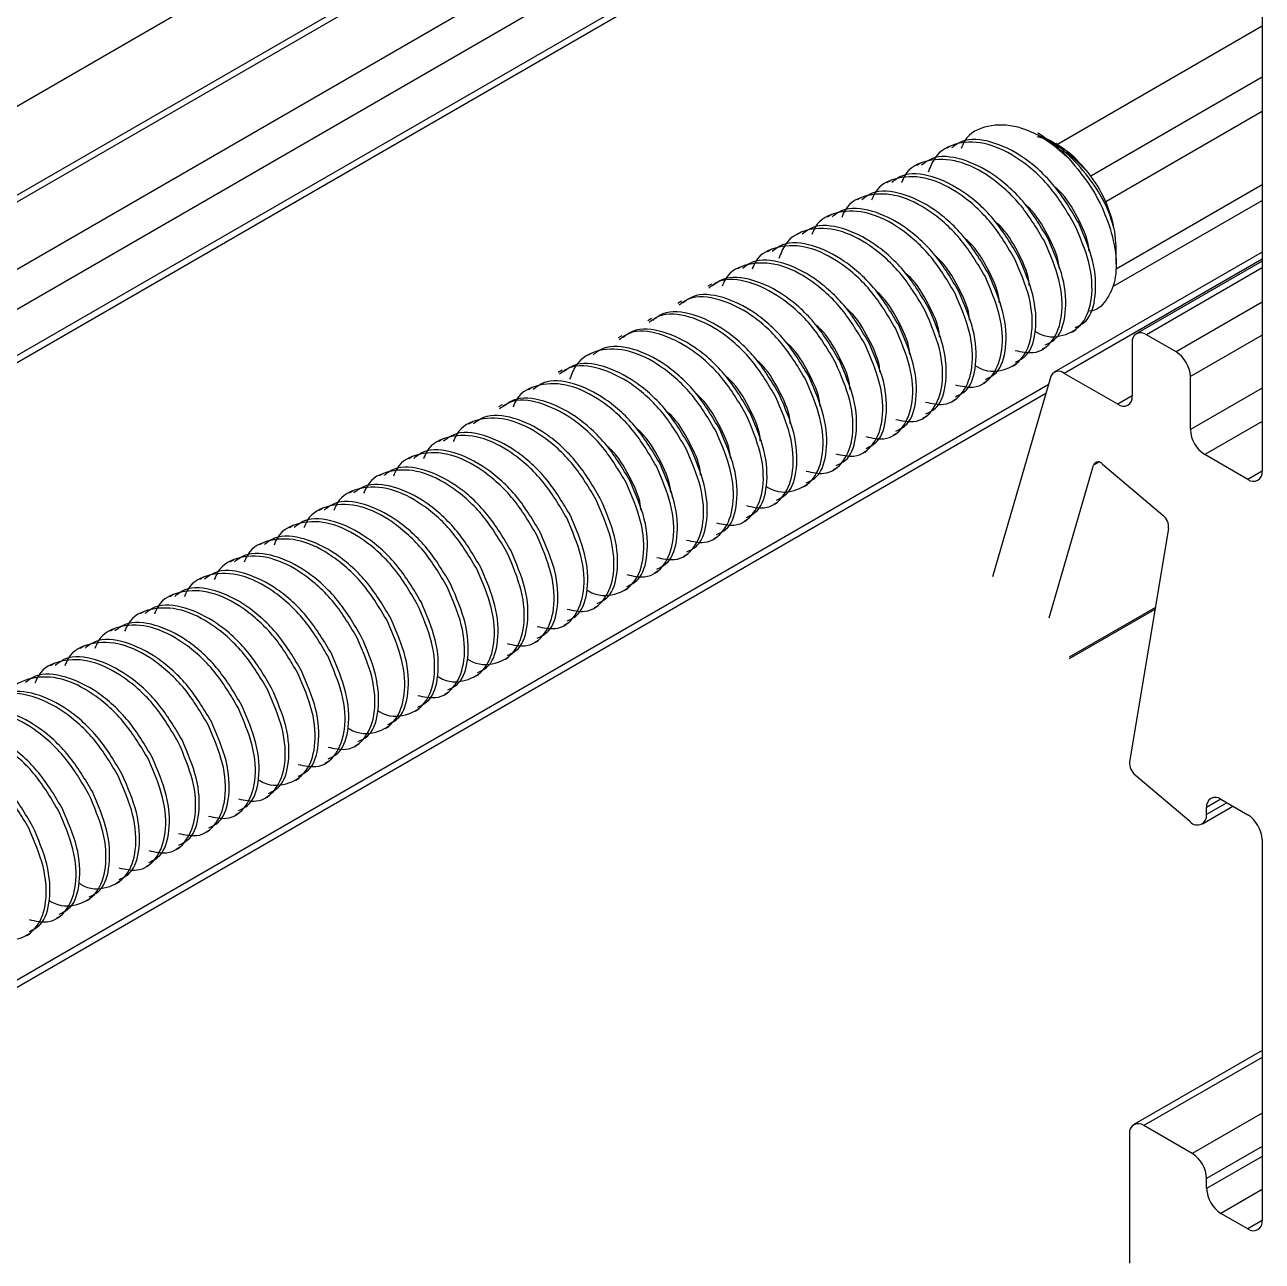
# Model space of a CAD drawing. Extents: x 0 to 9.6, y -11.7 to 0.2.
# Drawn here: x 5.252 to 6.167, y -8.445 to -7.531 of the extents above; entities that cross this region are included whole.
import ezdxf

# ---------------------------------------------------------------- set-up
doc = ezdxf.new("R2010")
doc.units = 0
doc.header["$LTSCALE"] = 0.5
doc.header["$MEASUREMENT"] = 0
doc.layers.add('Hardware', color=242, linetype='CONTINUOUS')
doc.layers.add('Housing', color=150, linetype='CONTINUOUS')

msp = doc.modelspace()

# ---------------------------------------------------------------- linework, layer by layer
at = {"layer": 'Hardware', "linetype": 'Continuous', "lineweight": 25, "transparency": 16777216}
for p, q in [((5.17694, -7.63064), (5.67332, -7.34408)), ((6.00645, -7.61496), (6.00089, -7.61343)), ((6.00443, -7.61269), (6.00105, -7.61074)), ((5.93649, -7.62028), (5.93373, -7.62187)), ((6.0154, -7.61903), (6.01441, -7.61845)), ((5.91439, -7.63303), (5.91163, -7.63463)), ((5.8923, -7.64579), (5.88953, -7.64739)), ((5.8702, -7.65855), (5.86744, -7.66014)), ((5.8481, -7.6713), (5.84534, -7.6729)), ((5.826, -7.68406), (5.82324, -7.68565)), ((6.05903, -7.6946), (6.05804, -7.68336)), ((5.80391, -7.69682), (5.80115, -7.69841)), ((6.05903, -7.70773), (6.05903, -7.6946)), ((5.78181, -7.70957), (5.77905, -7.71117)), ((5.75971, -7.72233), (5.75695, -7.72392)), ((5.73762, -7.73509), (5.73485, -7.73668)), ((5.71552, -7.74784), (5.71276, -7.74944)), ((5.69342, -7.7606), (5.69066, -7.76219)), ((6.02677, -7.75753), (6.02953, -7.75593)), ((6.00467, -7.77028), (6.00743, -7.76869)), ((5.67132, -7.77335), (5.66856, -7.77495)), ((5.64923, -7.78611), (5.64647, -7.78771)), ((5.98258, -7.78304), (5.98534, -7.78144)), ((5.96048, -7.7958), (5.96324, -7.7942)), ((5.62713, -7.79887), (5.62437, -7.80046)), ((5.60503, -7.81162), (5.60227, -7.81322)), ((5.93838, -7.80855), (5.94114, -7.80696)), ((5.58294, -7.82438), (5.58017, -7.82597)), ((5.91628, -7.82131), (5.91905, -7.81971)), ((5.89419, -7.83407), (5.89695, -7.83247)), ((5.56084, -7.83714), (5.55808, -7.83873)), ((5.53874, -7.84989), (5.53598, -7.85149)), ((5.87209, -7.84682), (5.87485, -7.84523)), ((5.84999, -7.85958), (5.85276, -7.85798)), ((5.51665, -7.86265), (5.51388, -7.86424)), ((5.8279, -7.87233), (5.83066, -7.87074)), ((5.49455, -7.87541), (5.49179, -7.877)), ((5.47245, -7.88816), (5.46969, -7.88976)), ((5.8058, -7.88509), (5.80856, -7.8835)), ((5.7837, -7.89785), (5.78646, -7.89625)), ((5.45035, -7.90092), (5.44759, -7.90251)), ((5.42826, -7.91367), (5.42549, -7.91527)), ((5.7616, -7.9106), (5.76437, -7.90901)), ((5.73951, -7.92336), (5.74227, -7.92177)), ((5.40616, -7.92643), (5.4034, -7.92803)), ((5.71741, -7.93612), (5.72017, -7.93452)), ((5.38406, -7.93919), (5.3813, -7.94078)), ((5.36197, -7.95194), (5.3592, -7.95354)), ((5.69531, -7.94887), (5.69808, -7.94728)), ((5.67322, -7.96163), (5.67598, -7.96003)), ((5.33987, -7.9647), (5.33711, -7.96629)), ((5.31777, -7.97746), (5.31501, -7.97905)), ((5.65112, -7.97439), (5.65388, -7.97279)), ((5.62902, -7.98714), (5.63178, -7.98555)), ((5.29567, -7.99021), (5.29291, -7.99181)), ((5.60693, -7.9999), (5.60969, -7.9983)), ((5.27358, -8.00297), (5.27082, -8.00456)), ((5.58483, -8.01265), (5.58759, -8.01106)), ((5.56273, -8.02541), (5.56549, -8.02382)), ((5.54063, -8.03817), (5.5434, -8.03657)), ((5.51854, -8.05092), (5.5213, -8.04933)), ((5.49644, -8.06368), (5.4992, -8.06209)), ((5.47434, -8.07644), (5.4771, -8.07484)), ((5.45225, -8.08919), (5.45501, -8.0876)), ((5.43015, -8.10195), (5.43291, -8.10035)), ((5.40805, -8.11471), (5.41081, -8.11311)), ((5.38595, -8.12746), (5.38872, -8.12587)), ((5.36386, -8.14022), (5.36662, -8.13862)), ((5.34176, -8.15297), (5.34452, -8.15138)), ((5.31966, -8.16573), (5.32243, -8.16414)), ((5.29757, -8.17849), (5.30033, -8.17689)), ((5.27547, -8.19124), (5.27823, -8.18965)), ((5.25337, -8.204), (5.25613, -8.20241))]:
    msp.add_line(p, q, dxfattribs=at)
at = {"layer": 'Hardware', "linetype": 'Continuous', "lineweight": 25, "transparency": 16777216, "flags": 128}
msp.add_lwpolyline([(6.03861, -7.64014), (6.02144, -7.623), (6.0154, -7.61903)], dxfattribs=at)
at = {"layer": 'Hardware', "linetype": 'Continuous', "lineweight": 25, "transparency": 16777216}
for centre, radius, start, end in [((5.95005, -7.69672), 0.09997, 42.00332, 59.32436), ((5.95919, -7.70183), 0.10056, 10.58815, 37.83921)]:
    msp.add_arc(centre, radius, start, end, dxfattribs=at)
for points, knots in [([(6.02434, -7.62983), (6.01958, -7.62561), (6.00738, -7.61477), (5.98582, -7.6044), (5.96366, -7.60417), (5.94891, -7.61112), (5.94516, -7.62023), (5.94436, -7.62218)], [0, 0, 0, 0, 0.16022, 0.411249, 0.670367, 0.929485, 1, 1, 1, 1]), ([(6.0311, -7.6767), (6.02564, -7.66751), (6.01457, -7.64888), (5.99096, -7.6276), (5.96688, -7.61599), (5.94755, -7.61392), (5.93969, -7.61984), (5.9373, -7.62164)], [0, 0, 0, 0, 0.223495, 0.452872, 0.673155, 0.900538, 1, 1, 1, 1]), ([(6.05804, -7.68336), (6.05657, -7.67802), (6.05363, -7.66736), (6.04335, -7.6488), (6.02878, -7.63117), (6.01467, -7.61828), (6.00613, -7.61414), (6.00417, -7.61319)], [0, 0, 0, 0, 0.213265, 0.426, 0.668379, 0.92368, 1, 1, 1, 1]), ([(6.02834, -7.6783), (6.02287, -7.66909), (6.01178, -7.65045), (5.98828, -7.62932), (5.96382, -7.61713), (5.94142, -7.61679), (5.92569, -7.62501), (5.92146, -7.636), (5.92005, -7.63968)], [0, 0, 0, 0, 0.179913, 0.364561, 0.54189, 0.724932, 0.907975, 1, 1, 1, 1]), ([(6.03861, -7.64014), (6.03404, -7.63482), (6.02638, -7.62591), (6.01765, -7.62092), (6.01413, -7.61891)], [0, 0, 0, 0, 0.596898, 1, 1, 1, 1]), ([(6.00624, -7.69105), (6.00077, -7.68185), (5.98968, -7.6632), (5.9662, -7.64209), (5.94169, -7.62984), (5.91946, -7.6297), (5.90477, -7.63658), (5.90104, -7.6456), (5.90027, -7.64746)], [0, 0, 0, 0, 0.188232, 0.381419, 0.566947, 0.758453, 0.94996, 1, 1, 1, 1]), ([(6.00901, -7.68946), (6.00354, -7.68027), (5.99247, -7.66164), (5.96887, -7.64036), (5.94479, -7.62874), (5.92545, -7.62667), (5.91759, -7.63259), (5.9152, -7.63439)], [0, 0, 0, 0, 0.223495, 0.452871, 0.673155, 0.900537, 1, 1, 1, 1]), ([(6.01896, -7.62371), (6.01975, -7.62406), (6.02665, -7.62715), (6.03299, -7.63404), (6.03861, -7.64014)], [0, 0, 0, 0, 0.113986, 1, 1, 1, 1]), ([(6.02434, -7.62983), (6.02998, -7.63658), (6.04146, -7.65035), (6.0534, -7.67513), (6.05951, -7.69927), (6.0591, -7.72039), (6.05205, -7.73506), (6.04467, -7.74241), (6.03941, -7.74233), (6.03936, -7.74233)], [0, 0, 0, 0, 0.1654669, 0.3370474, 0.5062527, 0.6709022, 0.8355712, 0.9983218, 1, 1, 1, 1]), ([(5.98691, -7.70221), (5.98144, -7.69302), (5.97037, -7.6744), (5.94677, -7.65311), (5.92269, -7.6415), (5.90335, -7.63943), (5.8955, -7.64535), (5.89311, -7.64715)], [0, 0, 0, 0, 0.223495, 0.452872, 0.673155, 0.900538, 1, 1, 1, 1]), ([(5.98415, -7.70381), (5.97867, -7.69461), (5.96759, -7.67596), (5.9441, -7.65484), (5.91959, -7.6426), (5.89736, -7.64246), (5.88267, -7.64934), (5.87894, -7.65835), (5.87817, -7.66022)], [0, 0, 0, 0, 0.188232, 0.381419, 0.566947, 0.758453, 0.94996, 1, 1, 1, 1]), ([(6.03896, -7.6979), (6.03887, -7.69663), (6.03836, -7.68914), (6.03077, -7.67298), (6.02167, -7.65734), (6.01483, -7.65146), (6.0138, -7.65057)], [0, 0, 0, 0, 0.085019, 0.505219, 0.925416, 1, 1, 1, 1]), ([(5.96205, -7.71657), (5.95658, -7.70736), (5.94549, -7.68871), (5.922, -7.6676), (5.8975, -7.65535), (5.87526, -7.65522), (5.86058, -7.66209), (5.85685, -7.67111), (5.85607, -7.67298)], [0, 0, 0, 0, 0.188232, 0.381419, 0.566947, 0.758453, 0.94996, 1, 1, 1, 1]), ([(5.96481, -7.71497), (5.95935, -7.70578), (5.94827, -7.68715), (5.92467, -7.66587), (5.90059, -7.65425), (5.88125, -7.65219), (5.8734, -7.65811), (5.87101, -7.65991)], [0, 0, 0, 0, 0.223495, 0.452872, 0.673155, 0.900538, 1, 1, 1, 1]), ([(5.93995, -7.72932), (5.93448, -7.72012), (5.92339, -7.70147), (5.8999, -7.68036), (5.8754, -7.66811), (5.85317, -7.66797), (5.83848, -7.67485), (5.83475, -7.68387), (5.83398, -7.68573)], [0, 0, 0, 0, 0.188232, 0.381419, 0.566947, 0.758453, 0.94996, 1, 1, 1, 1]), ([(5.94272, -7.72773), (5.93725, -7.71853), (5.92618, -7.69991), (5.90257, -7.67862), (5.8785, -7.66701), (5.85916, -7.66494), (5.8513, -7.67086), (5.84891, -7.67266)], [0, 0, 0, 0, 0.223495, 0.452871, 0.673155, 0.900537, 1, 1, 1, 1]), ([(6.01686, -7.71065), (6.01677, -7.70939), (6.01626, -7.70189), (6.00867, -7.68574), (5.99957, -7.6701), (5.99274, -7.66421), (5.9917, -7.66333)], [0, 0, 0, 0, 0.0850186, 0.5052193, 0.9254167, 1, 1, 1, 1]), ([(5.92062, -7.74048), (5.91515, -7.73129), (5.90408, -7.71266), (5.88048, -7.69138), (5.8564, -7.67977), (5.83706, -7.6777), (5.82921, -7.68362), (5.82682, -7.68542)], [0, 0, 0, 0, 0.223495, 0.452872, 0.673155, 0.900538, 1, 1, 1, 1]), ([(5.99476, -7.72341), (5.99467, -7.72215), (5.99416, -7.71465), (5.98657, -7.69849), (5.97748, -7.68285), (5.97064, -7.67697), (5.96961, -7.67608)], [0, 0, 0, 0, 0.085019, 0.505219, 0.925416, 1, 1, 1, 1]), ([(5.99905, -7.75718), (5.99943, -7.75742), (6.00699, -7.76219), (6.02052, -7.76142), (6.03517, -7.753), (6.04222, -7.73334), (6.04064, -7.70715), (6.0324, -7.68783), (6.02834, -7.6783)], [0, 0, 0, 0, 0.010571, 0.210034, 0.409497, 0.602734, 0.803946, 1, 1, 1, 1]), ([(6.02872, -7.75457), (6.03162, -7.75316), (6.03951, -7.74931), (6.04479, -7.73147), (6.04344, -7.70562), (6.03518, -7.68626), (6.0311, -7.6767)], [0, 0, 0, 0, 0.1596846, 0.4346705, 0.7210048, 1, 1, 1, 1]), ([(5.91786, -7.74208), (5.91238, -7.73288), (5.9013, -7.71423), (5.8778, -7.6931), (5.85334, -7.68091), (5.83094, -7.68058), (5.81521, -7.68879), (5.81098, -7.69979), (5.80956, -7.70346)], [0, 0, 0, 0, 0.179913, 0.364562, 0.54189, 0.724933, 0.907975, 1, 1, 1, 1]), ([(5.89576, -7.75483), (5.89029, -7.74563), (5.8792, -7.72698), (5.85571, -7.70587), (5.83121, -7.69362), (5.80897, -7.69349), (5.79429, -7.70036), (5.79056, -7.70938), (5.78978, -7.71125)], [0, 0, 0, 0, 0.188232, 0.381419, 0.566947, 0.758453, 0.94996, 1, 1, 1, 1]), ([(5.89852, -7.75324), (5.89306, -7.74405), (5.88198, -7.72542), (5.85838, -7.70414), (5.8343, -7.69252), (5.81496, -7.69046), (5.80711, -7.69637), (5.80472, -7.69818)], [0, 0, 0, 0, 0.223495, 0.452872, 0.673155, 0.900538, 1, 1, 1, 1]), ([(5.97266, -7.73617), (5.97258, -7.7349), (5.97206, -7.7274), (5.96448, -7.71125), (5.95538, -7.69561), (5.94854, -7.68973), (5.94751, -7.68884)], [0, 0, 0, 0, 0.085019, 0.505219, 0.925416, 1, 1, 1, 1]), ([(5.98441, -7.77139), (5.98899, -7.77237), (6.00033, -7.77479), (6.01299, -7.7653), (6.02014, -7.74622), (6.01853, -7.71987), (6.01031, -7.70058), (6.00624, -7.69105)], [0, 0, 0, 0, 0.145788, 0.361473, 0.570426, 0.788001, 1, 1, 1, 1]), ([(6.00662, -7.76733), (6.00952, -7.76592), (6.01742, -7.76207), (6.0227, -7.74423), (6.02135, -7.71837), (6.01308, -7.69901), (6.00901, -7.68946)], [0, 0, 0, 0, 0.1596843, 0.4346705, 0.7210048, 1, 1, 1, 1]), ([(5.87642, -7.766), (5.87096, -7.7568), (5.85989, -7.73818), (5.83628, -7.71689), (5.8122, -7.70528), (5.79287, -7.70321), (5.78501, -7.70913), (5.78262, -7.71093)], [0, 0, 0, 0, 0.223495, 0.452871, 0.673155, 0.900537, 1, 1, 1, 1]), ([(5.95057, -7.74892), (5.95048, -7.74766), (5.94997, -7.74016), (5.94238, -7.72401), (5.93328, -7.70836), (5.92644, -7.70248), (5.92541, -7.7016)], [0, 0, 0, 0, 0.0850186, 0.5052193, 0.9254167, 1, 1, 1, 1]), ([(5.95486, -7.78269), (5.95524, -7.78293), (5.9628, -7.78771), (5.97632, -7.78693), (5.99098, -7.77851), (5.99802, -7.75885), (5.99644, -7.73266), (5.98821, -7.71334), (5.98415, -7.70381)], [0, 0, 0, 0, 0.010571, 0.210034, 0.409497, 0.602734, 0.803946, 1, 1, 1, 1]), ([(5.98453, -7.78009), (5.98743, -7.77867), (5.99532, -7.77483), (6.0006, -7.75698), (5.99925, -7.73113), (5.99099, -7.71177), (5.98691, -7.70221)], [0, 0, 0, 0, 0.159684, 0.43467, 0.721005, 1, 1, 1, 1]), ([(5.87366, -7.76759), (5.86819, -7.75839), (5.8571, -7.73974), (5.83361, -7.71862), (5.80911, -7.70638), (5.78687, -7.70624), (5.77219, -7.71312), (5.76846, -7.72214), (5.76769, -7.724)], [0, 0, 0, 0, 0.188232, 0.381419, 0.566947, 0.758453, 0.94996, 1, 1, 1, 1]), ([(5.92847, -7.76168), (5.92838, -7.76042), (5.92787, -7.75292), (5.92028, -7.73676), (5.91119, -7.72112), (5.90435, -7.71524), (5.90332, -7.71435)], [0, 0, 0, 0, 0.085019, 0.505219, 0.925416, 1, 1, 1, 1]), ([(5.96243, -7.79284), (5.96533, -7.79143), (5.97322, -7.78758), (5.9785, -7.76974), (5.97715, -7.74389), (5.96889, -7.72453), (5.96481, -7.71497)], [0, 0, 0, 0, 0.1596846, 0.4346705, 0.7210048, 1, 1, 1, 1]), ([(5.85156, -7.78035), (5.8461, -7.77116), (5.83503, -7.75253), (5.81142, -7.73124), (5.78735, -7.71963), (5.76801, -7.71756), (5.76015, -7.72348), (5.75776, -7.72528)], [0, 0, 0, 0, 0.223495, 0.452872, 0.673155, 0.900538, 1, 1, 1, 1]), ([(5.85433, -7.77875), (5.84886, -7.76956), (5.83779, -7.75093), (5.81419, -7.72965), (5.79011, -7.71804), (5.77077, -7.71597), (5.76291, -7.72189), (5.76052, -7.72369)], [0, 0, 0, 0, 0.223495, 0.452872, 0.673155, 0.900538, 1, 1, 1, 1]), ([(5.94022, -7.7969), (5.94479, -7.79788), (5.95613, -7.8003), (5.96879, -7.79081), (5.97595, -7.77173), (5.97434, -7.74538), (5.96611, -7.72609), (5.96205, -7.71657)], [0, 0, 0, 0, 0.145788, 0.361473, 0.570426, 0.788001, 1, 1, 1, 1]), ([(5.82947, -7.7931), (5.824, -7.78391), (5.81293, -7.76528), (5.78933, -7.744), (5.76525, -7.73239), (5.74591, -7.73032), (5.73805, -7.73624), (5.73566, -7.73804)], [0, 0, 0, 0, 0.223495, 0.452872, 0.673155, 0.900538, 1, 1, 1, 1]), ([(5.83223, -7.79151), (5.82677, -7.78232), (5.81569, -7.76369), (5.79209, -7.74241), (5.76801, -7.73079), (5.74867, -7.72873), (5.74082, -7.73464), (5.73843, -7.73644)], [0, 0, 0, 0, 0.223495, 0.452872, 0.673155, 0.900538, 1, 1, 1, 1]), ([(5.90637, -7.77443), (5.90629, -7.77317), (5.90577, -7.76567), (5.89819, -7.74952), (5.88909, -7.73388), (5.88225, -7.728), (5.88122, -7.72711)], [0, 0, 0, 0, 0.085019, 0.505219, 0.925416, 1, 1, 1, 1]), ([(5.91812, -7.80966), (5.92269, -7.81063), (5.93403, -7.81305), (5.94669, -7.80357), (5.95385, -7.78449), (5.95224, -7.75814), (5.94401, -7.73884), (5.93995, -7.72932)], [0, 0, 0, 0, 0.145788, 0.361473, 0.570426, 0.788001, 1, 1, 1, 1]), ([(5.94033, -7.8056), (5.94323, -7.80419), (5.95112, -7.80034), (5.95641, -7.7825), (5.95506, -7.75664), (5.94679, -7.73728), (5.94272, -7.72773)], [0, 0, 0, 0, 0.1596843, 0.4346705, 0.7210048, 1, 1, 1, 1]), ([(5.81013, -7.80427), (5.80467, -7.79507), (5.7936, -7.77645), (5.76999, -7.75516), (5.74591, -7.74355), (5.72658, -7.74148), (5.71872, -7.7474), (5.71633, -7.7492)], [0, 0, 0, 0, 0.223495, 0.452871, 0.673155, 0.900537, 1, 1, 1, 1]), ([(5.88428, -7.78719), (5.88419, -7.78593), (5.88368, -7.77843), (5.87609, -7.76228), (5.86699, -7.74663), (5.86015, -7.74075), (5.85912, -7.73986)], [0, 0, 0, 0, 0.0850186, 0.5052193, 0.9254167, 1, 1, 1, 1]), ([(5.89602, -7.82241), (5.9006, -7.82339), (5.91194, -7.82581), (5.9246, -7.81632), (5.93176, -7.79724), (5.93014, -7.7709), (5.92192, -7.7516), (5.91786, -7.74208)], [0, 0, 0, 0, 0.145789, 0.361474, 0.570426, 0.788001, 1, 1, 1, 1]), ([(5.91824, -7.81836), (5.92114, -7.81694), (5.92903, -7.8131), (5.93431, -7.79525), (5.93296, -7.7694), (5.9247, -7.75004), (5.92062, -7.74048)], [0, 0, 0, 0, 0.159684, 0.43467, 0.721005, 1, 1, 1, 1]), ([(5.80737, -7.80586), (5.80191, -7.79667), (5.79083, -7.77804), (5.76723, -7.75676), (5.74315, -7.74514), (5.72381, -7.74308), (5.71596, -7.74899), (5.71357, -7.7508)], [0, 0, 0, 0, 0.223495, 0.452872, 0.673155, 0.900538, 1, 1, 1, 1]), ([(5.78527, -7.81862), (5.77981, -7.80942), (5.76874, -7.7908), (5.74513, -7.76951), (5.72105, -7.7579), (5.70172, -7.75583), (5.69386, -7.76175), (5.69147, -7.76355)], [0, 0, 0, 0, 0.223495, 0.452872, 0.673155, 0.900538, 1, 1, 1, 1]), ([(5.78804, -7.81702), (5.78257, -7.80783), (5.7715, -7.7892), (5.74789, -7.76792), (5.72382, -7.75631), (5.70448, -7.75424), (5.69662, -7.76016), (5.69423, -7.76196)], [0, 0, 0, 0, 0.223495, 0.452872, 0.673155, 0.900538, 1, 1, 1, 1]), ([(5.86218, -7.79995), (5.86209, -7.79869), (5.86158, -7.79119), (5.85399, -7.77503), (5.8449, -7.75939), (5.83806, -7.75351), (5.83702, -7.75262)], [0, 0, 0, 0, 0.085019, 0.505219, 0.925416, 1, 1, 1, 1]), ([(5.87393, -7.83517), (5.8785, -7.83615), (5.88984, -7.83857), (5.9025, -7.82908), (5.90966, -7.81), (5.90805, -7.78365), (5.89982, -7.76436), (5.89576, -7.75483)], [0, 0, 0, 0, 0.145788, 0.361473, 0.570426, 0.788001, 1, 1, 1, 1]), ([(5.89614, -7.83111), (5.89904, -7.8297), (5.90693, -7.82585), (5.91221, -7.80801), (5.91086, -7.78216), (5.9026, -7.7628), (5.89852, -7.75324)], [0, 0, 0, 0, 0.1596846, 0.4346705, 0.7210048, 1, 1, 1, 1]), ([(5.76318, -7.83137), (5.75771, -7.82217), (5.74662, -7.80352), (5.72312, -7.7824), (5.69866, -7.7702), (5.67626, -7.76987), (5.66053, -7.77809), (5.6563, -7.78908), (5.65488, -7.79276)], [0, 0, 0, 0, 0.179913, 0.364561, 0.54189, 0.724932, 0.907975, 1, 1, 1, 1]), ([(5.76594, -7.82978), (5.76047, -7.82059), (5.7494, -7.80196), (5.7258, -7.78068), (5.70172, -7.76906), (5.68238, -7.767), (5.67453, -7.77291), (5.67214, -7.77471)], [0, 0, 0, 0, 0.223495, 0.452872, 0.673155, 0.900538, 1, 1, 1, 1]), ([(5.84008, -7.8127), (5.84, -7.81144), (5.83948, -7.80394), (5.83189, -7.78779), (5.8228, -7.77215), (5.81596, -7.76626), (5.81493, -7.76538)], [0, 0, 0, 0, 0.085019, 0.505219, 0.925416, 1, 1, 1, 1]), ([(5.85183, -7.84793), (5.8564, -7.8489), (5.86774, -7.85132), (5.8804, -7.84183), (5.88756, -7.82276), (5.88595, -7.79641), (5.87772, -7.77711), (5.87366, -7.76759)], [0, 0, 0, 0, 0.145788, 0.361473, 0.570426, 0.788001, 1, 1, 1, 1]), ([(5.87404, -7.84387), (5.87694, -7.84245), (5.88483, -7.83861), (5.89011, -7.82077), (5.88876, -7.79491), (5.8805, -7.77555), (5.87642, -7.766)], [0, 0, 0, 0, 0.1596843, 0.4346705, 0.7210048, 1, 1, 1, 1]), ([(5.81798, -7.82546), (5.8179, -7.8242), (5.81738, -7.8167), (5.8098, -7.80055), (5.8007, -7.7849), (5.79386, -7.77902), (5.79283, -7.77813)], [0, 0, 0, 0, 0.0850186, 0.5052193, 0.9254167, 1, 1, 1, 1]), ([(5.85194, -7.85662), (5.85484, -7.85521), (5.86274, -7.85136), (5.86802, -7.83352), (5.86667, -7.80767), (5.8584, -7.78831), (5.85433, -7.77875)], [0, 0, 0, 0, 0.159684, 0.43467, 0.721005, 1, 1, 1, 1]), ([(5.74108, -7.84413), (5.73561, -7.83494), (5.72454, -7.81631), (5.70094, -7.79503), (5.67686, -7.78341), (5.65752, -7.78135), (5.64967, -7.78726), (5.64728, -7.78906)], [0, 0, 0, 0, 0.223495, 0.452872, 0.673155, 0.900538, 1, 1, 1, 1]), ([(5.74384, -7.84253), (5.73838, -7.83334), (5.7273, -7.81472), (5.7037, -7.79343), (5.67962, -7.78182), (5.66028, -7.77975), (5.65243, -7.78567), (5.65004, -7.78747)], [0, 0, 0, 0, 0.223495, 0.452871, 0.673155, 0.900537, 1, 1, 1, 1]), ([(5.82973, -7.86068), (5.83431, -7.86166), (5.84565, -7.86408), (5.85831, -7.85459), (5.86546, -7.83551), (5.86385, -7.80917), (5.85563, -7.78987), (5.85156, -7.78035)], [0, 0, 0, 0, 0.145789, 0.361473, 0.570426, 0.788001, 1, 1, 1, 1]), ([(5.71898, -7.85689), (5.71351, -7.84768), (5.70242, -7.82903), (5.67893, -7.80792), (5.65443, -7.79567), (5.63219, -7.79554), (5.61751, -7.80241), (5.61378, -7.81143), (5.61301, -7.8133)], [0, 0, 0, 0, 0.1882323, 0.3814187, 0.566947, 0.7584535, 0.94996, 1, 1, 1, 1]), ([(5.72174, -7.85529), (5.71628, -7.8461), (5.70521, -7.82747), (5.6816, -7.80619), (5.65753, -7.79457), (5.63819, -7.79251), (5.63033, -7.79843), (5.62794, -7.80023)], [0, 0, 0, 0, 0.223495, 0.452872, 0.673155, 0.900538, 1, 1, 1, 1]), ([(5.79589, -7.83822), (5.7958, -7.83695), (5.79529, -7.82946), (5.7877, -7.8133), (5.7786, -7.79766), (5.77176, -7.79178), (5.77073, -7.79089)], [0, 0, 0, 0, 0.085019, 0.505219, 0.925416, 1, 1, 1, 1]), ([(5.80018, -7.87199), (5.80056, -7.87223), (5.80812, -7.877), (5.82164, -7.87623), (5.8363, -7.86781), (5.84334, -7.84814), (5.84176, -7.82195), (5.83353, -7.80264), (5.82947, -7.7931)], [0, 0, 0, 0, 0.010571, 0.210034, 0.409497, 0.602734, 0.803946, 1, 1, 1, 1]), ([(5.82985, -7.86938), (5.83275, -7.86797), (5.84064, -7.86412), (5.84592, -7.84628), (5.84457, -7.82043), (5.83631, -7.80106), (5.83223, -7.79151)], [0, 0, 0, 0, 0.1596846, 0.4346705, 0.7210048, 1, 1, 1, 1]), ([(5.69965, -7.86805), (5.69418, -7.85886), (5.68311, -7.84023), (5.65951, -7.81894), (5.63543, -7.80733), (5.61609, -7.80526), (5.60823, -7.81118), (5.60584, -7.81298)], [0, 0, 0, 0, 0.223495, 0.452872, 0.673155, 0.900538, 1, 1, 1, 1]), ([(5.77379, -7.85097), (5.7737, -7.84971), (5.77319, -7.84221), (5.7656, -7.82606), (5.75651, -7.81042), (5.74967, -7.80453), (5.74864, -7.80365)], [0, 0, 0, 0, 0.085019, 0.505219, 0.925416, 1, 1, 1, 1]), ([(5.78554, -7.8862), (5.79011, -7.88717), (5.80145, -7.88959), (5.81411, -7.8801), (5.82127, -7.86103), (5.81966, -7.83468), (5.81143, -7.81538), (5.80737, -7.80586)], [0, 0, 0, 0, 0.145788, 0.361473, 0.570426, 0.788001, 1, 1, 1, 1]), ([(5.80775, -7.88214), (5.81065, -7.88072), (5.81854, -7.87688), (5.82382, -7.85903), (5.82247, -7.83318), (5.81421, -7.81382), (5.81013, -7.80427)], [0, 0, 0, 0, 0.1596843, 0.4346705, 0.7210048, 1, 1, 1, 1]), ([(5.69689, -7.86964), (5.69142, -7.86045), (5.68035, -7.84182), (5.65674, -7.82054), (5.63267, -7.80893), (5.61333, -7.80686), (5.60547, -7.81278), (5.60308, -7.81458)], [0, 0, 0, 0, 0.223495, 0.452872, 0.673155, 0.900538, 1, 1, 1, 1]), ([(5.67479, -7.8824), (5.66932, -7.87319), (5.65823, -7.85455), (5.63474, -7.83343), (5.61024, -7.82119), (5.588, -7.82105), (5.57331, -7.82793), (5.56958, -7.83694), (5.56881, -7.83881)], [0, 0, 0, 0, 0.188232, 0.381419, 0.566947, 0.758453, 0.94996, 1, 1, 1, 1]), ([(5.67755, -7.8808), (5.67209, -7.87161), (5.66101, -7.85298), (5.63741, -7.8317), (5.61333, -7.82009), (5.59399, -7.81802), (5.58614, -7.82394), (5.58375, -7.82574)], [0, 0, 0, 0, 0.223495, 0.452871, 0.673155, 0.900537, 1, 1, 1, 1]), ([(5.75169, -7.86373), (5.75161, -7.86247), (5.75109, -7.85497), (5.74351, -7.83882), (5.73441, -7.82317), (5.72757, -7.81729), (5.72654, -7.8164)], [0, 0, 0, 0, 0.0850186, 0.5052193, 0.9254167, 1, 1, 1, 1]), ([(5.76344, -7.89895), (5.76801, -7.89993), (5.77935, -7.90235), (5.79202, -7.89286), (5.79917, -7.87378), (5.79756, -7.84744), (5.78933, -7.82814), (5.78527, -7.81862)], [0, 0, 0, 0, 0.145789, 0.361473, 0.570426, 0.788001, 1, 1, 1, 1]), ([(5.78565, -7.89489), (5.78855, -7.89348), (5.79644, -7.88963), (5.80173, -7.87179), (5.80038, -7.84594), (5.79211, -7.82658), (5.78804, -7.81702)], [0, 0, 0, 0, 0.159684, 0.43467, 0.721005, 1, 1, 1, 1]), ([(5.65269, -7.89515), (5.64722, -7.88595), (5.63613, -7.8673), (5.61264, -7.84619), (5.58814, -7.83394), (5.5659, -7.83381), (5.55122, -7.84068), (5.54749, -7.8497), (5.54672, -7.85157)], [0, 0, 0, 0, 0.1882323, 0.3814187, 0.566947, 0.7584535, 0.94996, 1, 1, 1, 1]), ([(5.65545, -7.89356), (5.64999, -7.88437), (5.63892, -7.86574), (5.61531, -7.84446), (5.59123, -7.83284), (5.5719, -7.83078), (5.56404, -7.83669), (5.56165, -7.8385)], [0, 0, 0, 0, 0.223495, 0.452872, 0.673155, 0.900538, 1, 1, 1, 1]), ([(5.7296, -7.87649), (5.72951, -7.87522), (5.729, -7.86772), (5.72141, -7.85157), (5.71231, -7.83593), (5.70547, -7.83005), (5.70444, -7.82916)], [0, 0, 0, 0, 0.085019, 0.505219, 0.925416, 1, 1, 1, 1]), ([(5.74134, -7.91171), (5.74592, -7.91269), (5.75726, -7.91511), (5.76992, -7.90562), (5.77708, -7.88654), (5.77547, -7.86019), (5.76724, -7.8409), (5.76318, -7.83137)], [0, 0, 0, 0, 0.145788, 0.361473, 0.570426, 0.788001, 1, 1, 1, 1]), ([(5.76356, -7.90765), (5.76646, -7.90624), (5.77435, -7.90239), (5.77963, -7.88455), (5.77828, -7.85869), (5.77002, -7.83933), (5.76594, -7.82978)], [0, 0, 0, 0, 0.1596846, 0.4346705, 0.7210048, 1, 1, 1, 1]), ([(5.7075, -7.88924), (5.70741, -7.88798), (5.7069, -7.88048), (5.69931, -7.86433), (5.69022, -7.84868), (5.68338, -7.8428), (5.68235, -7.84192)], [0, 0, 0, 0, 0.085019, 0.505219, 0.925416, 1, 1, 1, 1]), ([(5.74146, -7.92041), (5.74436, -7.91899), (5.75225, -7.91515), (5.75753, -7.8973), (5.75618, -7.87145), (5.74792, -7.85209), (5.74384, -7.84253)], [0, 0, 0, 0, 0.1596843, 0.4346705, 0.7210048, 1, 1, 1, 1]), ([(5.63059, -7.90791), (5.62512, -7.89871), (5.61403, -7.88006), (5.59054, -7.85894), (5.56604, -7.8467), (5.54381, -7.84656), (5.52912, -7.85344), (5.52539, -7.86246), (5.52462, -7.86432)], [0, 0, 0, 0, 0.188232, 0.381419, 0.566947, 0.758453, 0.94996, 1, 1, 1, 1]), ([(5.63336, -7.90632), (5.62789, -7.89712), (5.61682, -7.8785), (5.59321, -7.85721), (5.56914, -7.8456), (5.5498, -7.84353), (5.54194, -7.84945), (5.53955, -7.85125)], [0, 0, 0, 0, 0.223495, 0.452872, 0.673155, 0.900538, 1, 1, 1, 1]), ([(5.71925, -7.92447), (5.72382, -7.92544), (5.73516, -7.92786), (5.74782, -7.91837), (5.75498, -7.89929), (5.75337, -7.87295), (5.74514, -7.85365), (5.74108, -7.84413)], [0, 0, 0, 0, 0.145788, 0.361473, 0.570426, 0.788001, 1, 1, 1, 1]), ([(5.6085, -7.92067), (5.60302, -7.91146), (5.59194, -7.89281), (5.56845, -7.8717), (5.54394, -7.85946), (5.52171, -7.85932), (5.50702, -7.8662), (5.50329, -7.87521), (5.50252, -7.87708)], [0, 0, 0, 0, 0.188232, 0.381419, 0.566947, 0.758453, 0.94996, 1, 1, 1, 1]), ([(5.61126, -7.91907), (5.60579, -7.90988), (5.59472, -7.89125), (5.57112, -7.86997), (5.54704, -7.85836), (5.5277, -7.85629), (5.51985, -7.86221), (5.51746, -7.86401)], [0, 0, 0, 0, 0.223495, 0.452871, 0.673155, 0.900537, 1, 1, 1, 1]), ([(5.69715, -7.93722), (5.70172, -7.9382), (5.71306, -7.94062), (5.72572, -7.93113), (5.73288, -7.91205), (5.73127, -7.8857), (5.72304, -7.86641), (5.71898, -7.85689)], [0, 0, 0, 0, 0.145789, 0.361473, 0.570426, 0.788001, 1, 1, 1, 1]), ([(5.71936, -7.93316), (5.72226, -7.93175), (5.73015, -7.9279), (5.73543, -7.91006), (5.73408, -7.88421), (5.72582, -7.86485), (5.72174, -7.85529)], [0, 0, 0, 0, 0.159684, 0.43467, 0.721005, 1, 1, 1, 1]), ([(5.58916, -7.93183), (5.5837, -7.92264), (5.57262, -7.90401), (5.54902, -7.88273), (5.52494, -7.87111), (5.5056, -7.86905), (5.49775, -7.87496), (5.49536, -7.87676)], [0, 0, 0, 0, 0.223495, 0.452872, 0.673155, 0.900538, 1, 1, 1, 1]), ([(5.66759, -7.94852), (5.66797, -7.94876), (5.67553, -7.95354), (5.68906, -7.95276), (5.70372, -7.94434), (5.71076, -7.92468), (5.70918, -7.89849), (5.70095, -7.87917), (5.69689, -7.86964)], [0, 0, 0, 0, 0.010571, 0.210034, 0.409497, 0.602734, 0.803946, 1, 1, 1, 1]), ([(5.69727, -7.94592), (5.70016, -7.94451), (5.70806, -7.94066), (5.71334, -7.92282), (5.71199, -7.89696), (5.70372, -7.8776), (5.69965, -7.86805)], [0, 0, 0, 0, 0.1596846, 0.4346705, 0.7210048, 1, 1, 1, 1]), ([(5.5864, -7.93342), (5.58093, -7.92422), (5.56984, -7.90557), (5.54635, -7.88446), (5.52185, -7.87221), (5.49961, -7.87208), (5.48493, -7.87895), (5.4812, -7.88797), (5.48042, -7.88984)], [0, 0, 0, 0, 0.188232, 0.381419, 0.566947, 0.758453, 0.94996, 1, 1, 1, 1]), ([(5.5643, -7.94618), (5.55883, -7.93698), (5.54774, -7.91833), (5.52425, -7.89721), (5.49975, -7.88497), (5.47752, -7.88483), (5.46283, -7.89171), (5.4591, -7.90072), (5.45833, -7.90259)], [0, 0, 0, 0, 0.188232, 0.381419, 0.566947, 0.758453, 0.94996, 1, 1, 1, 1]), ([(5.56706, -7.94459), (5.5616, -7.93539), (5.55053, -7.91677), (5.52692, -7.89548), (5.50285, -7.88387), (5.48351, -7.8818), (5.47565, -7.88772), (5.47326, -7.88952)], [0, 0, 0, 0, 0.223495, 0.452872, 0.673155, 0.900538, 1, 1, 1, 1]), ([(5.65296, -7.96273), (5.65753, -7.96371), (5.66887, -7.96613), (5.68153, -7.95664), (5.68869, -7.93756), (5.68708, -7.91122), (5.67885, -7.89192), (5.67479, -7.8824)], [0, 0, 0, 0, 0.145788, 0.361473, 0.570426, 0.788001, 1, 1, 1, 1]), ([(5.67517, -7.95868), (5.67807, -7.95726), (5.68596, -7.95342), (5.69124, -7.93557), (5.68989, -7.90972), (5.68163, -7.89036), (5.67755, -7.8808)], [0, 0, 0, 0, 0.159684, 0.434671, 0.721005, 1, 1, 1, 1]), ([(5.54221, -7.95894), (5.53673, -7.94973), (5.52564, -7.93108), (5.50216, -7.90997), (5.47765, -7.89773), (5.45542, -7.89759), (5.44073, -7.90447), (5.437, -7.91348), (5.43623, -7.91535)], [0, 0, 0, 0, 0.188232, 0.381419, 0.566947, 0.758453, 0.94996, 1, 1, 1, 1]), ([(5.54497, -7.95734), (5.5395, -7.94815), (5.52843, -7.92952), (5.50483, -7.90824), (5.48075, -7.89663), (5.46141, -7.89456), (5.45355, -7.90048), (5.45116, -7.90228)], [0, 0, 0, 0, 0.223495, 0.452871, 0.673155, 0.900537, 1, 1, 1, 1]), ([(5.63086, -7.97549), (5.63543, -7.97647), (5.64677, -7.97889), (5.65943, -7.9694), (5.66659, -7.95032), (5.66498, -7.92397), (5.65675, -7.90468), (5.65269, -7.89515)], [0, 0, 0, 0, 0.145789, 0.361473, 0.570426, 0.788001, 1, 1, 1, 1]), ([(5.65307, -7.97143), (5.65597, -7.97002), (5.66386, -7.96617), (5.66914, -7.94833), (5.66779, -7.92248), (5.65953, -7.90312), (5.65545, -7.89356)], [0, 0, 0, 0, 0.1596846, 0.4346705, 0.7210048, 1, 1, 1, 1]), ([(5.63097, -7.98419), (5.63387, -7.98278), (5.64176, -7.97893), (5.64705, -7.96109), (5.6457, -7.93523), (5.63743, -7.91587), (5.63336, -7.90632)], [0, 0, 0, 0, 0.1596846, 0.4346705, 0.7210048, 1, 1, 1, 1]), ([(5.52011, -7.97169), (5.51464, -7.96249), (5.50355, -7.94384), (5.48006, -7.92273), (5.45556, -7.91048), (5.43332, -7.91034), (5.41864, -7.91722), (5.41491, -7.92624), (5.41413, -7.92811)], [0, 0, 0, 0, 0.188232, 0.381419, 0.566947, 0.758453, 0.94996, 1, 1, 1, 1]), ([(5.52287, -7.9701), (5.51741, -7.96091), (5.50633, -7.94228), (5.48273, -7.921), (5.45865, -7.90938), (5.43931, -7.90732), (5.43146, -7.91323), (5.42907, -7.91503)], [0, 0, 0, 0, 0.223495, 0.452872, 0.673155, 0.900538, 1, 1, 1, 1]), ([(5.60876, -7.98825), (5.61334, -7.98922), (5.62468, -7.99164), (5.63733, -7.98216), (5.64449, -7.96308), (5.64288, -7.93673), (5.63465, -7.91743), (5.63059, -7.90791)], [0, 0, 0, 0, 0.145788, 0.361473, 0.570426, 0.788001, 1, 1, 1, 1]), ([(5.49801, -7.98445), (5.49254, -7.97525), (5.48145, -7.9566), (5.45796, -7.93548), (5.43346, -7.92324), (5.41122, -7.9231), (5.39654, -7.92998), (5.39281, -7.93899), (5.39204, -7.94086)], [0, 0, 0, 0, 0.188232, 0.381419, 0.566947, 0.758453, 0.94996, 1, 1, 1, 1]), ([(5.50077, -7.98285), (5.49531, -7.97366), (5.48424, -7.95504), (5.46063, -7.93375), (5.43655, -7.92214), (5.41722, -7.92007), (5.40936, -7.92599), (5.40697, -7.92779)], [0, 0, 0, 0, 0.223495, 0.452872, 0.673155, 0.900538, 1, 1, 1, 1]), ([(5.5792, -7.99955), (5.57959, -7.99979), (5.58715, -8.00456), (5.60067, -8.00379), (5.61533, -7.99537), (5.62237, -7.97571), (5.62079, -7.94952), (5.61256, -7.9302), (5.6085, -7.92067)], [0, 0, 0, 0, 0.010571, 0.210034, 0.409497, 0.602734, 0.803946, 1, 1, 1, 1]), ([(5.60888, -7.99694), (5.61178, -7.99553), (5.61967, -7.99168), (5.62495, -7.97384), (5.6236, -7.94799), (5.61534, -7.92863), (5.61126, -7.91907)], [0, 0, 0, 0, 0.159684, 0.434671, 0.721005, 1, 1, 1, 1]), ([(5.47868, -7.99561), (5.47321, -7.98642), (5.46214, -7.96779), (5.43854, -7.94651), (5.41446, -7.9349), (5.39512, -7.93283), (5.38726, -7.93875), (5.38487, -7.94055)], [0, 0, 0, 0, 0.223495, 0.452871, 0.673155, 0.900537, 1, 1, 1, 1]), ([(5.55711, -8.01231), (5.55749, -8.01255), (5.56505, -8.01732), (5.57857, -8.01655), (5.59323, -8.00813), (5.60027, -7.98846), (5.59869, -7.96227), (5.59046, -7.94296), (5.5864, -7.93342)], [0, 0, 0, 0, 0.010571, 0.210034, 0.409497, 0.602734, 0.803946, 1, 1, 1, 1]), ([(5.58678, -8.0097), (5.58968, -8.00829), (5.59757, -8.00444), (5.60285, -7.9866), (5.6015, -7.96075), (5.59324, -7.94138), (5.58916, -7.93183)], [0, 0, 0, 0, 0.1596846, 0.4346705, 0.7210048, 1, 1, 1, 1]), ([(5.47591, -7.99721), (5.47044, -7.988), (5.45935, -7.96935), (5.43586, -7.94824), (5.41136, -7.93599), (5.38913, -7.93586), (5.37444, -7.94273), (5.37071, -7.95175), (5.36994, -7.95362)], [0, 0, 0, 0, 0.188232, 0.381419, 0.566947, 0.758453, 0.94996, 1, 1, 1, 1]), ([(5.45382, -8.00996), (5.44835, -8.00076), (5.43726, -7.98211), (5.41377, -7.961), (5.38926, -7.94875), (5.36703, -7.94861), (5.35234, -7.95549), (5.34861, -7.96451), (5.34784, -7.96637)], [0, 0, 0, 0, 0.188232, 0.381419, 0.566947, 0.758453, 0.94996, 1, 1, 1, 1]), ([(5.45658, -8.00837), (5.45111, -7.99918), (5.44004, -7.98055), (5.41644, -7.95926), (5.39236, -7.94765), (5.37302, -7.94558), (5.36517, -7.9515), (5.36278, -7.9533)], [0, 0, 0, 0, 0.223495, 0.452872, 0.673155, 0.900538, 1, 1, 1, 1]), ([(5.54247, -8.02652), (5.54704, -8.02749), (5.55838, -8.02991), (5.57104, -8.02042), (5.5782, -8.00135), (5.57659, -7.975), (5.56836, -7.9557), (5.5643, -7.94618)], [0, 0, 0, 0, 0.145788, 0.361473, 0.570426, 0.788001, 1, 1, 1, 1]), ([(5.56468, -8.02246), (5.56758, -8.02104), (5.57547, -8.0172), (5.58076, -7.99935), (5.57941, -7.9735), (5.57114, -7.95414), (5.56706, -7.94459)], [0, 0, 0, 0, 0.1596846, 0.4346705, 0.7210048, 1, 1, 1, 1]), ([(5.43172, -8.02272), (5.42625, -8.01351), (5.41516, -7.99487), (5.39167, -7.97375), (5.36717, -7.96151), (5.34493, -7.96137), (5.33025, -7.96825), (5.32652, -7.97726), (5.32574, -7.97913)], [0, 0, 0, 0, 0.188232, 0.381419, 0.566947, 0.758453, 0.94996, 1, 1, 1, 1]), ([(5.43448, -8.02112), (5.42902, -8.01193), (5.41794, -7.9933), (5.39434, -7.97202), (5.37026, -7.96041), (5.35092, -7.95834), (5.34307, -7.96426), (5.34068, -7.96606)], [0, 0, 0, 0, 0.223495, 0.452872, 0.673155, 0.900538, 1, 1, 1, 1]), ([(5.51291, -8.03782), (5.51329, -8.03806), (5.52086, -8.04283), (5.53438, -8.04206), (5.54904, -8.03364), (5.55608, -8.01398), (5.5545, -7.98779), (5.54627, -7.96847), (5.54221, -7.95894)], [0, 0, 0, 0, 0.010571, 0.210034, 0.409497, 0.602734, 0.803946, 1, 1, 1, 1]), ([(5.54259, -8.03521), (5.54548, -8.0338), (5.55338, -8.02995), (5.55866, -8.01211), (5.55731, -7.98626), (5.54905, -7.9669), (5.54497, -7.95734)], [0, 0, 0, 0, 0.159684, 0.434671, 0.721005, 1, 1, 1, 1]), ([(5.52049, -8.04797), (5.52339, -8.04656), (5.53128, -8.04271), (5.53656, -8.02487), (5.53521, -7.99901), (5.52695, -7.97965), (5.52287, -7.9701)], [0, 0, 0, 0, 0.1596846, 0.4346705, 0.7210048, 1, 1, 1, 1]), ([(5.40962, -8.03548), (5.40415, -8.02627), (5.39306, -8.00762), (5.36957, -7.98651), (5.34507, -7.97426), (5.32284, -7.97413), (5.30815, -7.981), (5.30442, -7.99002), (5.30365, -7.99189)], [0, 0, 0, 0, 0.188232, 0.381419, 0.566947, 0.758453, 0.94996, 1, 1, 1, 1]), ([(5.41239, -8.03388), (5.40692, -8.02469), (5.39585, -8.00606), (5.37224, -7.98478), (5.34817, -7.97316), (5.32883, -7.9711), (5.32097, -7.97701), (5.31858, -7.97882)], [0, 0, 0, 0, 0.223495, 0.452871, 0.673155, 0.900537, 1, 1, 1, 1]), ([(5.49082, -8.05058), (5.4912, -8.05082), (5.49876, -8.05559), (5.51228, -8.05482), (5.52694, -8.04639), (5.53398, -8.02673), (5.5324, -8.00054), (5.52417, -7.98123), (5.52011, -7.97169)], [0, 0, 0, 0, 0.010571, 0.210034, 0.409497, 0.602734, 0.803946, 1, 1, 1, 1]), ([(5.38753, -8.04823), (5.38205, -8.03903), (5.37097, -8.02038), (5.34748, -7.99926), (5.32297, -7.98702), (5.30074, -7.98688), (5.28605, -7.99376), (5.28232, -8.00278), (5.28155, -8.00464)], [0, 0, 0, 0, 0.188232, 0.381419, 0.566947, 0.758453, 0.94996, 1, 1, 1, 1]), ([(5.39029, -8.04664), (5.38482, -8.03744), (5.37375, -8.01882), (5.35015, -7.99753), (5.32607, -7.98592), (5.30673, -7.98385), (5.29888, -7.98977), (5.29648, -7.99157)], [0, 0, 0, 0, 0.223495, 0.452872, 0.673155, 0.900538, 1, 1, 1, 1]), ([(5.47618, -8.06479), (5.48075, -8.06576), (5.49209, -8.06818), (5.50475, -8.05869), (5.51191, -8.03961), (5.5103, -8.01327), (5.50207, -7.99397), (5.49801, -7.98445)], [0, 0, 0, 0, 0.145788, 0.361473, 0.570426, 0.788001, 1, 1, 1, 1]), ([(5.49839, -8.06073), (5.50129, -8.05931), (5.50918, -8.05547), (5.51446, -8.03762), (5.51311, -8.01177), (5.50485, -7.99241), (5.50077, -7.98285)], [0, 0, 0, 0, 0.1596846, 0.4346705, 0.7210048, 1, 1, 1, 1]), ([(5.36819, -8.05939), (5.36273, -8.0502), (5.35165, -8.03157), (5.32805, -8.01029), (5.30397, -7.99868), (5.28463, -7.99661), (5.27678, -8.00253), (5.27439, -8.00433)], [0, 0, 0, 0, 0.223495, 0.452872, 0.673155, 0.900538, 1, 1, 1, 1]), ([(5.45408, -8.07754), (5.45866, -8.07852), (5.47, -8.08094), (5.48266, -8.07145), (5.48981, -8.05237), (5.4882, -8.02602), (5.47997, -8.00673), (5.47591, -7.99721)], [0, 0, 0, 0, 0.145788, 0.361473, 0.570426, 0.788001, 1, 1, 1, 1]), ([(5.47629, -8.07348), (5.47919, -8.07207), (5.48709, -8.06822), (5.49237, -8.05038), (5.49102, -8.02453), (5.48275, -8.00517), (5.47868, -7.99561)], [0, 0, 0, 0, 0.159684, 0.434671, 0.721005, 1, 1, 1, 1]), ([(5.36543, -8.06099), (5.35996, -8.05178), (5.34887, -8.03313), (5.32538, -8.01202), (5.30088, -7.99978), (5.27864, -7.99964), (5.26396, -8.00652), (5.26023, -8.01553), (5.25945, -8.0174)], [0, 0, 0, 0, 0.188232, 0.381419, 0.566947, 0.758453, 0.94996, 1, 1, 1, 1]), ([(5.34333, -8.07374), (5.33786, -8.06454), (5.32677, -8.04589), (5.30328, -8.02478), (5.27878, -8.01253), (5.25654, -8.0124), (5.24186, -8.01927), (5.23813, -8.02829), (5.23736, -8.03016)], [0, 0, 0, 0, 0.188232, 0.381419, 0.566947, 0.758453, 0.94996, 1, 1, 1, 1]), ([(5.34609, -8.07215), (5.34063, -8.06296), (5.32956, -8.04433), (5.30595, -8.02305), (5.28187, -8.01143), (5.26254, -8.00937), (5.25468, -8.01528), (5.25229, -8.01708)], [0, 0, 0, 0, 0.223495, 0.452871, 0.673155, 0.900537, 1, 1, 1, 1]), ([(5.42452, -8.08884), (5.42491, -8.08908), (5.43247, -8.09386), (5.44599, -8.09309), (5.46065, -8.08466), (5.46769, -8.065), (5.46611, -8.03881), (5.45788, -8.0195), (5.45382, -8.00996)], [0, 0, 0, 0, 0.010571, 0.210034, 0.409497, 0.602734, 0.803946, 1, 1, 1, 1]), ([(5.4542, -8.08624), (5.4571, -8.08483), (5.46499, -8.08098), (5.47027, -8.06314), (5.46892, -8.03728), (5.46066, -8.01792), (5.45658, -8.00837)], [0, 0, 0, 0, 0.1596846, 0.4346705, 0.7210048, 1, 1, 1, 1]), ([(5.32123, -8.0865), (5.31577, -8.07731), (5.3047, -8.05868), (5.28109, -8.0374), (5.25701, -8.02578), (5.23768, -8.02372), (5.22982, -8.02963), (5.22743, -8.03144)], [0, 0, 0, 0, 0.223495, 0.452871, 0.673155, 0.900537, 1, 1, 1, 1]), ([(5.324, -8.08491), (5.31853, -8.07571), (5.30746, -8.05709), (5.28386, -8.0358), (5.25978, -8.02419), (5.24044, -8.02212), (5.23258, -8.02804), (5.23019, -8.02984)], [0, 0, 0, 0, 0.223495, 0.452872, 0.673155, 0.900538, 1, 1, 1, 1]), ([(5.40989, -8.10305), (5.41446, -8.10403), (5.4258, -8.10645), (5.43846, -8.09696), (5.44562, -8.07788), (5.44401, -8.05154), (5.43578, -8.03224), (5.43172, -8.02272)], [0, 0, 0, 0, 0.145788, 0.361473, 0.570426, 0.788001, 1, 1, 1, 1]), ([(5.4321, -8.099), (5.435, -8.09758), (5.44289, -8.09374), (5.44817, -8.07589), (5.44682, -8.05004), (5.43856, -8.03068), (5.43448, -8.02112)], [0, 0, 0, 0, 0.1596846, 0.4346705, 0.7210048, 1, 1, 1, 1]), ([(5.3019, -8.09766), (5.29643, -8.08847), (5.28536, -8.06984), (5.26176, -8.04856), (5.23768, -8.03695), (5.21834, -8.03488), (5.21049, -8.0408), (5.2081, -8.0426)], [0, 0, 0, 0, 0.223495, 0.452872, 0.673155, 0.900538, 1, 1, 1, 1]), ([(5.38779, -8.11581), (5.39236, -8.11679), (5.4037, -8.11921), (5.41636, -8.10972), (5.42352, -8.09064), (5.42191, -8.06429), (5.41368, -8.045), (5.40962, -8.03548)], [0, 0, 0, 0, 0.145788, 0.361473, 0.570426, 0.788001, 1, 1, 1, 1]), ([(5.41, -8.11175), (5.4129, -8.11034), (5.42079, -8.10649), (5.42608, -8.08865), (5.42473, -8.0628), (5.41646, -8.04344), (5.41239, -8.03388)], [0, 0, 0, 0, 0.159684, 0.434671, 0.721005, 1, 1, 1, 1]), ([(5.29914, -8.09926), (5.29367, -8.09005), (5.28258, -8.0714), (5.25909, -8.05029), (5.23458, -8.03805), (5.21235, -8.03791), (5.19766, -8.04479), (5.19393, -8.0538), (5.19316, -8.05567)], [0, 0, 0, 0, 0.188232, 0.381419, 0.566947, 0.758453, 0.94996, 1, 1, 1, 1]), ([(5.27704, -8.11201), (5.27157, -8.10281), (5.26048, -8.08416), (5.23699, -8.06305), (5.21249, -8.0508), (5.19025, -8.05067), (5.17557, -8.05754), (5.17184, -8.06656), (5.17106, -8.06843)], [0, 0, 0, 0, 0.188232, 0.381419, 0.566947, 0.758453, 0.94996, 1, 1, 1, 1]), ([(5.2798, -8.11042), (5.27434, -8.10123), (5.26326, -8.0826), (5.23966, -8.06132), (5.21558, -8.0497), (5.19625, -8.04764), (5.18839, -8.05355), (5.186, -8.05535)], [0, 0, 0, 0, 0.223495, 0.452871, 0.673155, 0.900537, 1, 1, 1, 1]), ([(5.36569, -8.12857), (5.37027, -8.12954), (5.38161, -8.13196), (5.39427, -8.12247), (5.40142, -8.1034), (5.39981, -8.07705), (5.39159, -8.05775), (5.38753, -8.04823)], [0, 0, 0, 0, 0.145789, 0.361473, 0.570426, 0.788001, 1, 1, 1, 1]), ([(5.38791, -8.12451), (5.39081, -8.1231), (5.3987, -8.11925), (5.40398, -8.10141), (5.40263, -8.07555), (5.39437, -8.05619), (5.39029, -8.04664)], [0, 0, 0, 0, 0.1596846, 0.4346705, 0.7210048, 1, 1, 1, 1]), ([(5.25494, -8.12477), (5.24948, -8.11558), (5.23841, -8.09695), (5.2148, -8.07567), (5.19072, -8.06405), (5.17139, -8.06199), (5.16353, -8.0679), (5.16114, -8.0697)], [0, 0, 0, 0, 0.223495, 0.452871, 0.673155, 0.900537, 1, 1, 1, 1]), ([(5.25771, -8.12318), (5.25224, -8.11398), (5.24117, -8.09536), (5.21756, -8.07407), (5.19349, -8.06246), (5.17415, -8.06039), (5.16629, -8.06631), (5.1639, -8.06811)], [0, 0, 0, 0, 0.223495, 0.452872, 0.673155, 0.900538, 1, 1, 1, 1]), ([(5.3436, -8.14132), (5.34817, -8.1423), (5.35951, -8.14472), (5.37217, -8.13523), (5.37933, -8.11615), (5.37772, -8.08981), (5.36949, -8.07051), (5.36543, -8.06099)], [0, 0, 0, 0, 0.145788, 0.361473, 0.570426, 0.788001, 1, 1, 1, 1]), ([(5.36581, -8.13726), (5.36871, -8.13585), (5.3766, -8.13201), (5.38188, -8.11416), (5.38053, -8.08831), (5.37227, -8.06895), (5.36819, -8.05939)], [0, 0, 0, 0, 0.1596846, 0.4346705, 0.7210048, 1, 1, 1, 1]), ([(5.3215, -8.15408), (5.32607, -8.15506), (5.33741, -8.15748), (5.35007, -8.14799), (5.35723, -8.12891), (5.35562, -8.10256), (5.34739, -8.08327), (5.34333, -8.07374)], [0, 0, 0, 0, 0.145788, 0.361473, 0.570426, 0.788001, 1, 1, 1, 1]), ([(5.34371, -8.15002), (5.34661, -8.14861), (5.3545, -8.14476), (5.35978, -8.12692), (5.35843, -8.10107), (5.35017, -8.0817), (5.34609, -8.07215)], [0, 0, 0, 0, 0.159684, 0.434671, 0.721005, 1, 1, 1, 1]), ([(5.29194, -8.16538), (5.29232, -8.16562), (5.29989, -8.1704), (5.31341, -8.16962), (5.32807, -8.1612), (5.33511, -8.14154), (5.33353, -8.11535), (5.3253, -8.09603), (5.32123, -8.0865)], [0, 0, 0, 0, 0.010571, 0.210034, 0.409497, 0.602734, 0.803946, 1, 1, 1, 1]), ([(5.32161, -8.16278), (5.32451, -8.16136), (5.33241, -8.15752), (5.33769, -8.13967), (5.33634, -8.11382), (5.32807, -8.09446), (5.324, -8.08491)], [0, 0, 0, 0, 0.1596846, 0.4346705, 0.7210048, 1, 1, 1, 1]), ([(5.26985, -8.17814), (5.27023, -8.17838), (5.27779, -8.18315), (5.29131, -8.18238), (5.30597, -8.17396), (5.31301, -8.1543), (5.31143, -8.12811), (5.3032, -8.10879), (5.29914, -8.09926)], [0, 0, 0, 0, 0.010571, 0.210034, 0.409497, 0.602734, 0.803946, 1, 1, 1, 1]), ([(5.29952, -8.17553), (5.30242, -8.17412), (5.31031, -8.17027), (5.31559, -8.15243), (5.31424, -8.12658), (5.30598, -8.10722), (5.3019, -8.09766)], [0, 0, 0, 0, 0.1596846, 0.4346705, 0.7210048, 1, 1, 1, 1]), ([(5.25521, -8.19235), (5.25978, -8.19333), (5.27112, -8.19575), (5.28378, -8.18626), (5.29094, -8.16718), (5.28933, -8.14083), (5.2811, -8.12154), (5.27704, -8.11201)], [0, 0, 0, 0, 0.145788, 0.361473, 0.570426, 0.788001, 1, 1, 1, 1]), ([(5.27742, -8.18829), (5.28032, -8.18688), (5.28821, -8.18303), (5.29349, -8.16519), (5.29214, -8.13934), (5.28388, -8.11997), (5.2798, -8.11042)], [0, 0, 0, 0, 0.159684, 0.434671, 0.721005, 1, 1, 1, 1]), ([(5.22565, -8.20365), (5.22603, -8.20389), (5.23359, -8.20867), (5.24712, -8.20789), (5.26178, -8.19947), (5.26882, -8.17981), (5.26724, -8.15362), (5.25901, -8.1343), (5.25494, -8.12477)], [0, 0, 0, 0, 0.010571, 0.210034, 0.409497, 0.602734, 0.803946, 1, 1, 1, 1]), ([(5.25532, -8.20105), (5.25822, -8.19963), (5.26611, -8.19579), (5.2714, -8.17794), (5.27005, -8.15209), (5.26178, -8.13273), (5.25771, -8.12318)], [0, 0, 0, 0, 0.1596846, 0.4346705, 0.7210048, 1, 1, 1, 1])]:
    msp.add_open_spline(points, degree=3, knots=knots, dxfattribs=at)
at = {"layer": 'Housing', "linetype": 'Continuous', "lineweight": 25, "transparency": 16777216}
for p, q in [((6.1439, -7.13821), (4.97332, -7.81397)), ((4.97021, -7.82084), (6.14609, -7.14201)), ((6.16667, -7.18004), (4.95521, -7.8794)), ((6.167, -7.18331), (6.167, -7.86061)), ((6.167, -7.20942), (4.97332, -7.89852)), ((6.167, -7.24357), (4.97332, -7.93267)), ((4.97021, -7.93954), (6.167, -7.24864)), ((6.167, -7.53171), (6.01556, -7.61913)), ((6.167, -7.56944), (6.0404, -7.64253)), ((6.167, -7.59476), (6.05132, -7.66154)), ((6.167, -7.6489), (6.05898, -7.71126)), ((6.05668, -7.72415), (6.167, -7.66046)), ((6.167, -7.69876), (6.01311, -7.7876)), ((6.167, -7.70383), (6.02061, -7.78835)), ((6.167, -7.70531), (6.07394, -7.75903)), ((6.167, -7.71038), (6.08144, -7.75978)), ((6.167, -7.73569), (6.10336, -7.77243)), ((6.10336, -7.77243), (6.08144, -7.75978)), ((6.167, -7.76019), (6.11397, -7.7908)), ((6.07084, -7.7659), (6.07084, -7.80509)), ((6.06023, -7.81122), (6.02061, -7.78835)), ((6.00878, -7.79696), (4.90072, -8.43663)), ((6.01041, -7.79133), (5.96763, -7.93891)), ((6.11397, -7.83), (6.11397, -7.7908)), ((4.89761, -8.4435), (6.00701, -7.80306)), ((6.07084, -7.8051), (6.06023, -7.81122)), ((6.167, -7.79938), (6.11397, -7.83)), ((6.167, -7.82387), (6.12458, -7.84837)), ((6.1564, -7.86674), (6.12458, -7.84837)), ((6.00953, -7.96913), (6.04227, -7.85621)), ((6.04615, -7.85397), (6.04227, -7.85621)), ((6.04898, -7.85552), (6.09355, -7.89313)), ((6.167, -7.86061), (6.1564, -7.86674)), ((6.09785, -7.90311), (6.06898, -8.07554)), ((6.08809, -7.96142), (6.02434, -7.99822)), ((6.02465, -7.9992), (6.08787, -7.9627)), ((6.07327, -8.08553), (6.11297, -8.11903)), ((6.12286, -8.12146), (6.1454, -8.10845)), ((6.13658, -8.10336), (6.12597, -8.10948)), ((6.141, -8.10591), (6.12597, -8.11459)), ((6.13657, -8.10336), (6.1564, -8.1148)), ((6.12597, -8.11459), (6.12597, -8.10948)), ((6.167, -8.13317), (6.167, -8.41488)), ((6.167, -8.28913), (6.07206, -8.34395)), ((6.167, -8.29421), (6.07955, -8.34469)), ((6.167, -8.33555), (6.11536, -8.36536)), ((6.11536, -8.36536), (6.07955, -8.34469)), ((6.06895, -8.35081), (6.06895, -8.44646)), ((6.167, -8.36004), (6.12597, -8.38373)), ((6.167, -8.3675), (6.12597, -8.39119)), ((6.12597, -8.39119), (6.12597, -8.38373)), ((6.167, -8.392), (6.13657, -8.40956)), ((6.1564, -8.42101), (6.13657, -8.40956)), ((6.167, -8.41488), (6.1564, -8.42101))]:
    msp.add_line(p, q, dxfattribs=at)
for centre, radius, start, end in [((6.0773, -7.76485), 0.00655, 50.79631, 189.21444), ((6.09094, -7.79185), 0.02305, 2.60529, 57.39439), ((6.01647, -7.79311), 0.00631, 49.0219, 163.62702), ((6.06437, -7.80614), 0.00655, 230.79805, 9.2127), ((6.137, -7.82895), 0.02305, 182.60621, 237.39379), ((6.0458, -7.8576), 0.0038, 33.26151, 158.49089), ((6.16054, -7.86166), 0.00655, 230.79664, 9.21411), ((6.08596, -7.90232), 0.01192, 356.17581, 50.42452), ((6.08087, -8.07634), 0.01192, 176.17581, 230.42452), ((6.13243, -8.10844), 0.00655, 50.79705, 189.2137), ((6.11892, -8.1152), 0.00707, 212.73257, 4.95282), ((6.14398, -8.13422), 0.02305, 2.60526, 57.39474), ((6.07541, -8.34977), 0.00655, 50.79636, 189.21427), ((6.10294, -8.38478), 0.02305, 2.60535, 57.39469), ((6.149, -8.39014), 0.02305, 182.60564, 237.3944), ((6.16054, -8.41593), 0.00655, 230.79623, 9.2144)]:
    msp.add_arc(centre, radius, start, end, dxfattribs=at)

doc.saveas('drawing.dxf')
